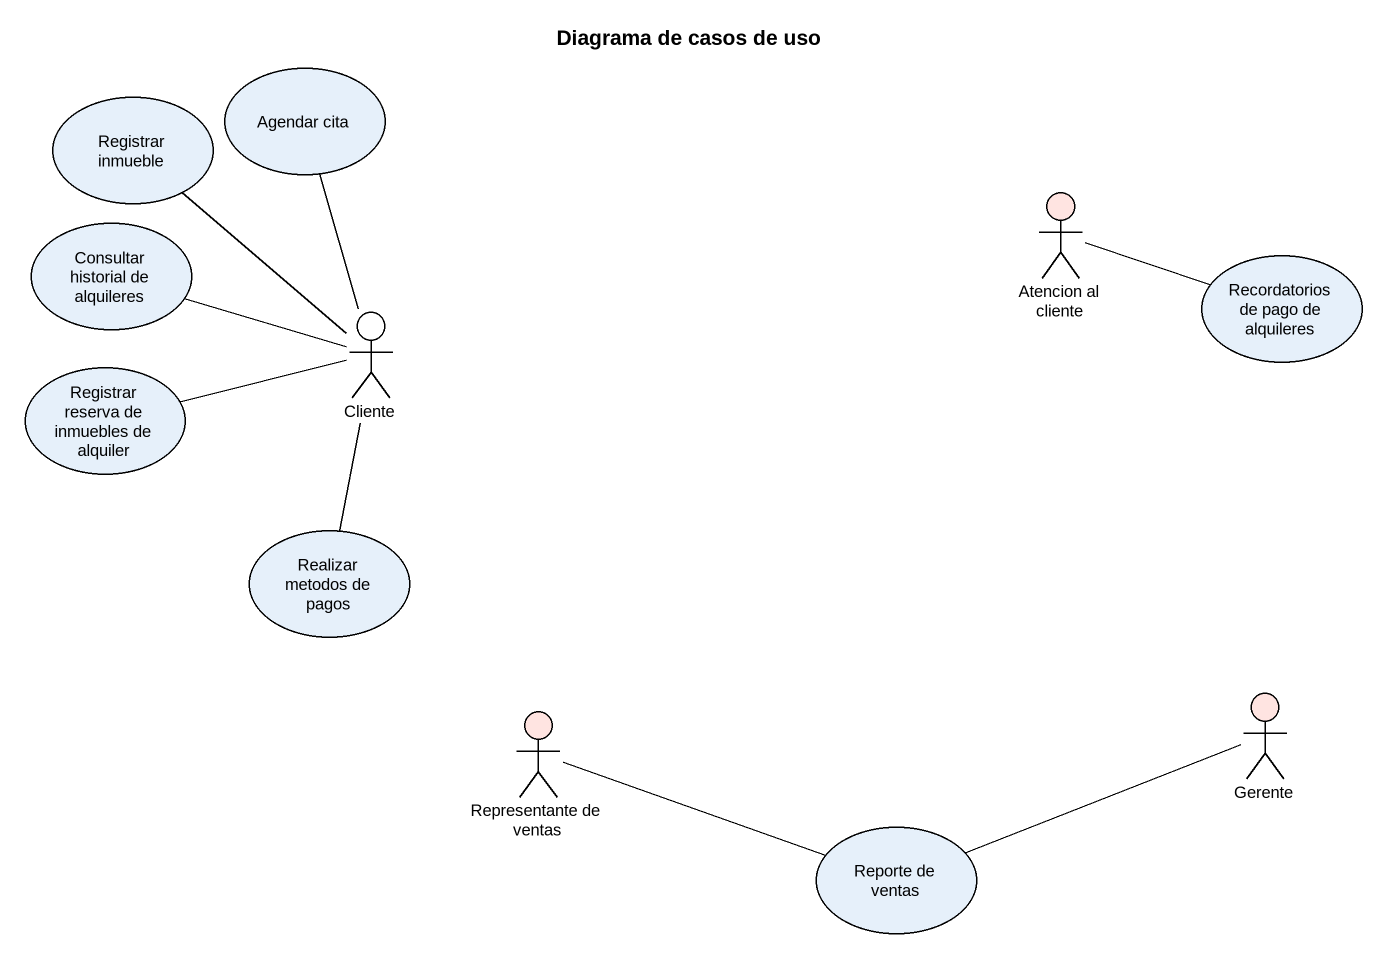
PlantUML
@startuml
title Diagrama de casos de uso
usecase "Agendar cita" as Agendar_cita
usecase "Registrar inmueble" as Registrar_inmueble
usecase "Consultar historial de alquileres" as Consultar_historial_de
actor "Atencion al cliente" as Atencion_al_cliente #FFE4E1
usecase "Recordatorios de pago de alquileres" as Recordatorios_de_pago_de
usecase "Registrar reserva de inmuebles de alquiler" as Registrar_reserva_de
actor Cliente
usecase "Realizar metodos de pagos" as Realizar_metodos_de_pagos
actor "Representante de ventas" as Representante_de_ventas #FFE4E1
actor Gerente #FFE4E1
usecase "Reporte de ventas" as Reporte_de_ventas
Atencion_al_cliente -right- Recordatorios_de_pago_de
Cliente -up- Agendar_cita
Cliente -up- Registrar_inmueble
Cliente -left- Consultar_historial_de
Cliente -left- Registrar_reserva_de
Cliente -- Realizar_metodos_de_pagos
Representante_de_ventas -right- Reporte_de_ventas
Gerente -left- Reporte_de_ventas
@enduml
